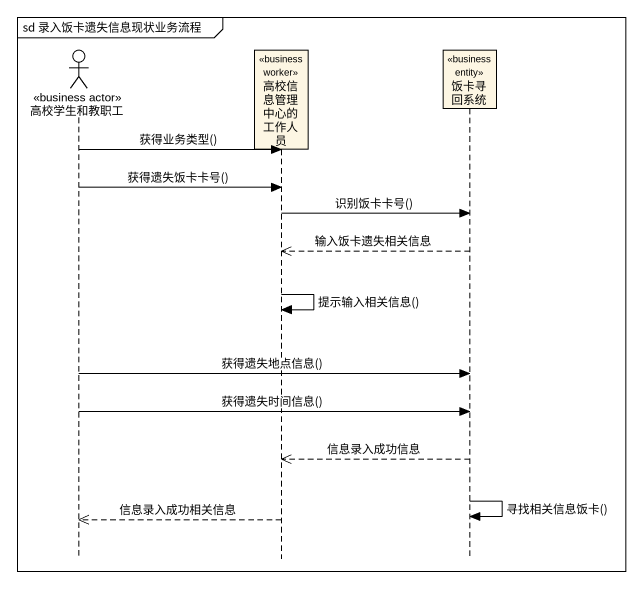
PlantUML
@startuml
mainframe sd 录入饭卡遗失信息现状业务流程
hide footbox
actor 高校学生和教职工 <<business actor>>
participant 高校信息管理中心的工作人员 <<business worker>>
participant 饭卡寻回系统 <<business entity>>

高校学生和教职工 -> 高校信息管理中心的工作人员 : 获得业务类型()
高校学生和教职工 -> 高校信息管理中心的工作人员 : 获得遗失饭卡卡号()
高校信息管理中心的工作人员 -> 饭卡寻回系统 : 识别饭卡卡号()
饭卡寻回系统 -->> 高校信息管理中心的工作人员 : 输入饭卡遗失相关信息
高校信息管理中心的工作人员 -> 高校信息管理中心的工作人员 : 提示输入相关信息()
高校学生和教职工 -> 饭卡寻回系统 : 获得遗失地点信息()
高校学生和教职工 -> 饭卡寻回系统 : 获得遗失时间信息()
饭卡寻回系统 -->> 高校信息管理中心的工作人员 : 信息录入成功信息
饭卡寻回系统 -> 饭卡寻回系统 : 寻找相关信息饭卡()
高校信息管理中心的工作人员 -->> 高校学生和教职工 : 信息录入成功相关信息
@enduml
